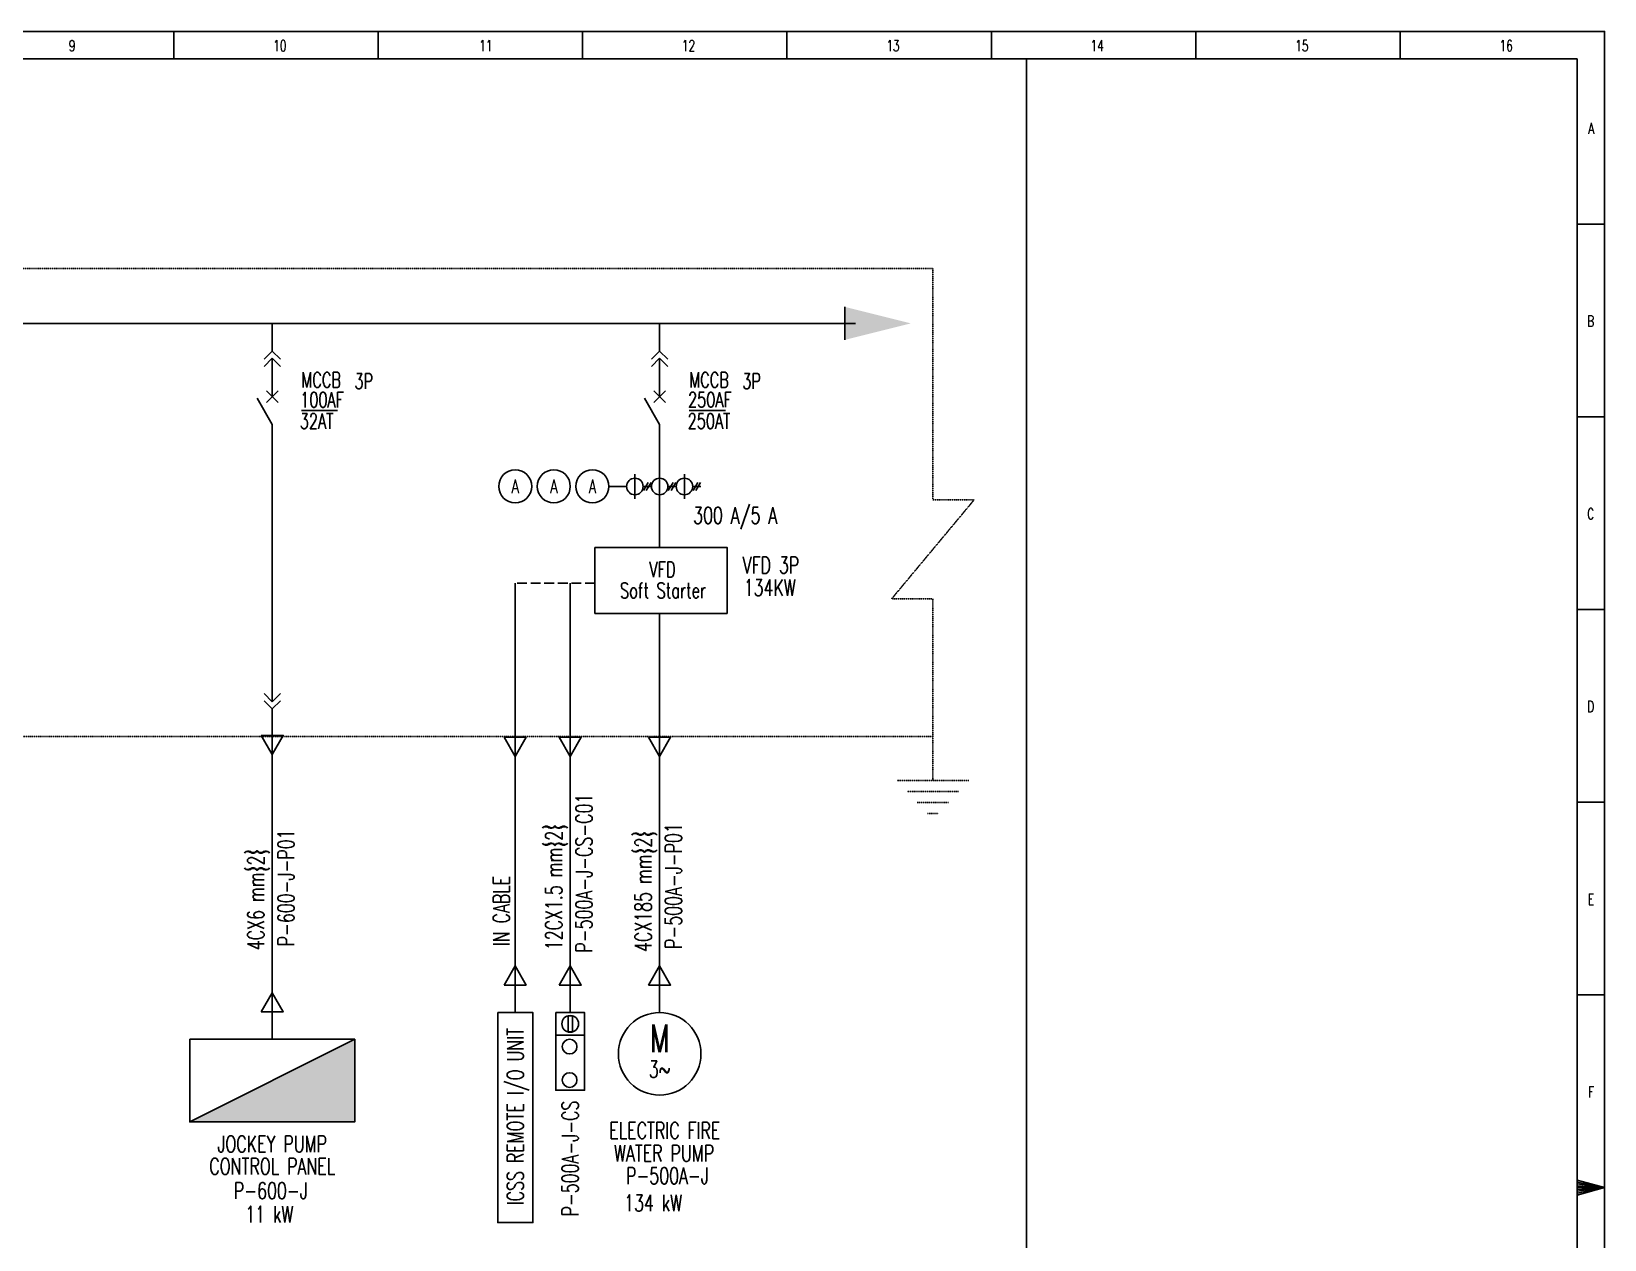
# Model space of a CAD drawing. Header units: millimetres. Extents: x 3292726 to 8935364, y 4222064 to 4817603.
# Drawn here: x 6610189 to 7014488, y 4505860 to 4816337 of the extents above; entities that cross this region are included whole.
import ezdxf
from ezdxf.enums import TextEntityAlignment as Align

# ---------------------------------------------------------------- set-up
doc = ezdxf.new("R2010")
doc.units = ezdxf.units.MM
doc.linetypes.add('DASH', pattern=[0.35, 0.25, -0.1])
doc.linetypes.add('JIS_02_0.7', pattern=[1.35, 0.75, -0.6])
for name, color, linetype in [('ELECTRICAL', 7, 'Continuous'), ('FREE-TEXT', 7, 'Continuous'), ('Label', 7, 'Continuous'), ('LGT1', 7, 'Continuous'), ('TEG BORDER', 7, 'Continuous')]:
    doc.layers.add(name, color=color, linetype=linetype)
doc.styles.add('HZTXT', font='simplexs.shx', dxfattribs={"width": 0.7, "bigfont": 'hztxt.shx'})
doc.styles.add('TEG BORDER', font='txt_qlt.shx', dxfattribs={"width": 0.7, "bigfont": 'hztxt.shx'})

# ---------------------------------------------------------------- blocks, each defined once
blk = doc.blocks.new('TEG BORDER A2')
for p, q in [((334.12, 420), (334.12, 415)), ((371.25, 420), (371.25, 415)), ((408.37, 420), (408.37, 415)), ((445.5, 420), (445.5, 415)), ((482.62, 420), (482.62, 415)), ((519.75, 420), (519.75, 415)), ((556.87, 420), (556.87, 415)), ((594, 385), (589, 385)), ((594, 350), (589, 350)), ((594, 315), (589, 315)), ((594, 280), (589, 280)), ((594, 245), (589, 245)), ((589, 210), (594, 210)), ((592.75, 210), (590.25, 210))]:
    blk.add_line(p, q)
at = {"linetype": 'Continuous'}
blk.add_line((489, 415), (5, 415), dxfattribs=at)
at = {"color": 5, "lineweight": 15}
blk.add_lwpolyline([(0, 420), (594, 420), (594, 0), (0, 0)], close=True, dxfattribs=at)
blk.add_lwpolyline([(5, 415), (589, 415), (589, 5), (5, 5)], close=True)
blk.add_lwpolyline([(594, 210), (589, 211.34), (589, 208.66), (594, 210), (589, 211), (589, 210.67), (594, 210), (589, 210.33), (589, 209.67), (594, 210), (589, 209.33), (589, 209), (594, 210)])
at = {"layer": 'TEG BORDER'}
blk.add_line((489, 116), (489, 415), dxfattribs=at)
at = {"char_height": 2, "width": 2, "style": 'TEG BORDER'}
for s, insert, attachment_point in [('9', (315.05, 418.41), 1), ('\\pi2.2204e-016;10', (352.17, 418.41), 1), ('\\pi0.3;11', (389.3, 418.41), 1), ('\\pi2.2204e-016;12', (426.42, 418.41), 1), ('\\pi2.2204e-016;13', (463.55, 418.41), 1), ('\\pi-0.033333;14', (500.67, 418.41), 1), ('\\pi2.2204e-016;15', (537.8, 418.41), 1), ('\\pi0.033333;16', (574.92, 418.41), 1), ('A', (592.09, 403.39), 3), ('B', (592.09, 368.39), 3), ('C', (592.09, 333.39), 3), ('D', (592.09, 298.39), 3), ('E', (592.09, 263.39), 3), ('F', (592.09, 228.39), 3)]:
    blk.add_mtext(s, dxfattribs=dict(at, insert=insert, attachment_point=attachment_point))

msp = doc.modelspace()

# ---------------------------------------------------------------- hatches: boundary and pattern name
at = {"layer": 'ELECTRICAL'}
h = msp.add_hatch(color=256, dxfattribs=at)
h.dxf.hatch_style = 1
h.paths.add_polyline_path([(6836207, 4741316), (6819229, 4737071), (6819229, 4745560)])
at = {"layer": 'ELECTRICAL', "lineweight": -3}
h = msp.add_hatch(color=256, dxfattribs=at)
h.dxf.hatch_style = 1
h.paths.add_polyline_path([(6650850, 4536092), (6693298, 4557316), (6693298, 4536092)])

# ---------------------------------------------------------------- linework, layer by layer
at = {"lineweight": -3}
for p, q in [((6679578, 4718905), (6688853, 4718905)), ((6779263, 4718910), (6788538, 4718910))]:
    msp.add_line(p, q, dxfattribs=at)
at = {"color": 1, "linetype": 'JIS_02_0.7', "lineweight": -3, "ltscale": 20}
for p, q in [((6852478, 4695979), (6831254, 4670511)), ((6841866, 4695979), (6852478, 4695979)), ((6831254, 4670511), (6841866, 4670511)), ((6841866, 4635137), (6841866, 4623818)), ((6851063, 4623818), (6832669, 4623818)), ((6848469, 4620988), (6835263, 4620988)), ((6845875, 4618158), (6837857, 4618158)), ((6843281, 4615328), (6840451, 4615328))]:
    msp.add_line(p, q, dxfattribs=at)
at = {"color": 6}
for points in [[(6174016, 4816337), (7014488, 4816337), (7014488, 4222064), (6174016, 4222064)], [(6730043, 4564197), (6739054, 4564197), (6739054, 4510207), (6730043, 4510207)]]:
    msp.add_lwpolyline(points, close=True, dxfattribs=at)
at = {"color": 1, "linetype": 'JIS_02_0.7', "lineweight": -3, "ltscale": 20}
for points in [[(6205145, 4720033), (6205145, 4755407), (6841866, 4755407), (6841866, 4695979)], [(6841866, 4670511), (6841866, 4635137), (6205145, 4635137), (6205145, 4694564)]]:
    msp.add_lwpolyline(points, dxfattribs=at)
at = {"color": 3, "lineweight": -3}
for points in [[(6744937, 4564198), (6752361, 4564198), (6752361, 4558389), (6744937, 4558389)], [(6744937, 4558343), (6752361, 4558343), (6752361, 4544224), (6744937, 4544224)]]:
    msp.add_lwpolyline(points, close=True, dxfattribs=at)
for centre in [(6748498, 4555447), (6748498, 4546836)]:
    msp.add_circle(centre, 1888, dxfattribs=at)
at = {"layer": 'ELECTRICAL'}
for p, q in [((6819229, 4745560), (6819229, 4737071)), ((6821966, 4741257), (6210805, 4741257)), ((6672074, 4734183), (6672074, 4741257)), ((6771642, 4734183), (6771642, 4741257)), ((6669973, 4732082), (6672074, 4734183)), ((6669973, 4730242), (6672074, 4732343)), ((6674175, 4732082), (6672074, 4734183)), ((6674175, 4730242), (6672074, 4732343)), ((6672074, 4722439), (6672074, 4732343)), ((6769541, 4732082), (6771642, 4734183)), ((6769541, 4730242), (6771642, 4732343)), ((6773743, 4732082), (6771642, 4734183)), ((6773743, 4730242), (6771642, 4732343)), ((6771642, 4722439), (6771642, 4732343)), ((6670573, 4720938), (6673574, 4723939)), ((6673574, 4720938), (6670573, 4723939)), ((6770141, 4720938), (6773142, 4723939)), ((6773142, 4720938), (6770141, 4723939)), ((6672074, 4715364), (6668183, 4722104)), ((6771642, 4715364), (6767751, 4722104)), ((6672074, 4699561), (6672074, 4715364)), ((6771642, 4683739), (6771642, 4715364)), ((6672074, 4699561), (6672074, 4644051)), ((6763152, 4699394), (6758589, 4699394)), ((6771642, 4666760), (6771642, 4660040)), ((6771642, 4660040), (6771642, 4635137)), ((6669973, 4646152), (6672074, 4644051)), ((6674175, 4646152), (6672074, 4644051)), ((6669973, 4644313), (6672074, 4642212)), ((6674175, 4644313), (6672074, 4642212)), ((6672074, 4642212), (6672074, 4635137)), ((6672074, 4557316), (6672074, 4635137)), ((6734500, 4564197), (6734500, 4635137)), ((6748649, 4564197), (6748649, 4635137)), ((6771642, 4564197), (6771642, 4635137))]:
    msp.add_line(p, q, dxfattribs=at)
at = {"layer": 'ELECTRICAL', "ltscale": 2}
for p, q in [((6765274, 4702552), (6765274, 4696236)), ((6778009, 4702552), (6778009, 4696236)), ((6767397, 4699394), (6769519, 4699394)), ((6768711, 4700444), (6767498, 4698344)), ((6769418, 4700444), (6768205, 4698344)), ((6773764, 4699394), (6775886, 4699394)), ((6775078, 4700444), (6773865, 4698344)), ((6775785, 4700444), (6774573, 4698344)), ((6780131, 4699394), (6782254, 4699394)), ((6781445, 4700444), (6780232, 4698344)), ((6782153, 4700444), (6780940, 4698344))]:
    msp.add_line(p, q, dxfattribs=at)
at = {"layer": 'ELECTRICAL', "linetype": 'DASH', "ltscale": 10000}
msp.add_line((6755002, 4674575), (6734500, 4674575), dxfattribs=at)
at = {"layer": 'ELECTRICAL', "ltscale": 10000}
for p, q in [((6734500, 4635137), (6734500, 4674575)), ((6748649, 4635137), (6748649, 4674575))]:
    msp.add_line(p, q, dxfattribs=at)
at = {"layer": 'ELECTRICAL', "lineweight": -3}
msp.add_line((6650850, 4536092), (6693298, 4557316), dxfattribs=at)
for points in [[(6755002, 4683739), (6788960, 4683739), (6788960, 4666760), (6755002, 4666760)], [(6650850, 4557316), (6693298, 4557316), (6693298, 4536092), (6650850, 4536092)]]:
    msp.add_lwpolyline(points, close=True, dxfattribs=at)
at = {"layer": 'ELECTRICAL'}
for points in [[(6669244, 4635421), (6674904, 4635421), (6672074, 4630519), (6669244, 4635421)], [(6731670, 4634944), (6737329, 4634944), (6734500, 4630042), (6731670, 4634944)], [(6745819, 4634944), (6751479, 4634944), (6748649, 4630042), (6745819, 4634944)], [(6768812, 4634944), (6774471, 4634944), (6771642, 4630042), (6768812, 4634944)], [(6731670, 4571272), (6737329, 4571272), (6734500, 4576173), (6731670, 4571272)], [(6745819, 4571272), (6751479, 4571272), (6748649, 4576173), (6745819, 4571272)], [(6768812, 4571272), (6774471, 4571272), (6771642, 4576173), (6768812, 4571272)], [(6669244, 4564390), (6674904, 4564390), (6672074, 4569292), (6669244, 4564390)]]:
    msp.add_lwpolyline(points, dxfattribs=at)
for centre in [(6734536, 4699434), (6744440, 4699434), (6754345, 4699434)]:
    msp.add_circle(centre, 4245, dxfattribs=at)
at = {"layer": 'ELECTRICAL', "ltscale": 2}
for centre in [(6765274, 4699394), (6771642, 4699394), (6778009, 4699394)]:
    msp.add_circle(centre, 2122, dxfattribs=at)
at = {"layer": 'ELECTRICAL', "lineweight": -3}
msp.add_circle((6771642, 4553585), 10612, dxfattribs=at)
at = {"layer": 'FREE-TEXT', "color": 3}
msp.add_lwpolyline([(6748091, 4563362), (6749209, 4563362), (6749209, 4559224), (6748091, 4559224)], close=True, dxfattribs=at)
msp.add_circle((6748650, 4561293), 2143, dxfattribs=at)

# ---------------------------------------------------------------- block references
at = {"xscale": 1414.935625758968, "yscale": 1414.935625758968, "zscale": 1414.935625758968}
msp.add_blockref('TEG BORDER A2', (6174016, 4222064), dxfattribs=at)

# ---------------------------------------------------------------- texts
at = {"lineweight": -3, "style": 'HZTXT', "width": 0.7}
msp.add_text('VFD 3P', height=4244.8, dxfattribs=at).set_placement((6793014, 4679180), align=Align.MIDDLE_LEFT)
at = {"layer": 'ELECTRICAL', "style": 'HZTXT', "width": 0.7}
for p in [(6734536, 4699434), (6744440, 4699434), (6754345, 4699434)]:
    msp.add_text('A', height=3537, dxfattribs=at).set_placement(p, align=Align.MIDDLE_CENTER)
msp.add_text('300 A/5 A', height=4244.5, dxfattribs=at).set_placement((6780255, 4691957), align=Align.MIDDLE_LEFT)
at = {"layer": 'ELECTRICAL', "linetype": 'Continuous', "style": 'HZTXT', "width": 0.7}
for s, height, p in [('VFD', 3961.8, (6772380, 4678087)), ('Soft Starter', 3961.82, (6772497, 4672692))]:
    msp.add_text(s, height=height, dxfattribs=at).set_placement(p, align=Align.MIDDLE_CENTER)
msp.add_text('134KW', height=4244.8, dxfattribs=at).set_placement((6793252, 4673411), align=Align.MIDDLE_LEFT)
at = {"layer": 'ELECTRICAL', "lineweight": -3, "style": 'HZTXT', "width": 0.7}
for s, height, p in [('P-500A-J-CS-C01', 4244.81, (6752186, 4600027)), ('P-600-J-P01', 4244.81, (6675611, 4596226)), ('P-500A-J-P01', 4244.81, (6775179, 4596690)), ('IN CABLE', 4244.8, (6730962, 4590272)), ('ICSS REMOTE I/O UNIT', 4244.81, (6734532, 4537459))]:
    msp.add_text(s, height=height, rotation=90, dxfattribs=at).set_placement(p, align=Align.MIDDLE_CENTER)
for s, height, p in [('12CX1.5 mm{2}', 4244.47, (6746555, 4580223)), ('4CX185 mm{2}', 4244.47, (6769547, 4579746)), ('4CX6 mm{2}', 4244.5, (6669979, 4580223))]:
    msp.add_text(s, height=height, rotation=90, dxfattribs=at).set_placement(p)
for s, height, p in [('M', 7075, (6771642, 4557547)), ('3~', 4244.8, (6771642, 4549623)), ('JOCKEY PUMP', 4244.81, (6672074, 4530432)), ('ELECTRIC FIRE', 4244.81, (6772971, 4533876)), ('WATER PUMP', 4244.8, (6772788, 4528012)), ('CONTROL PANEL', 4244.81, (6672074, 4524681)), ('P-500A-J', 4244.8, (6773641, 4522242)), ('P-600-J', 4244.8, (6671698, 4518413)), ('134 kW', 4244.8, (6769974, 4515255)), ('11 kW', 4244.8, (6671323, 4512356))]:
    msp.add_text(s, height=height, dxfattribs=at).set_placement(p, align=Align.MIDDLE_CENTER)
msp.add_text('P-500A-J-CS', height=4244.81, rotation=90, dxfattribs=at).set_placement((6748649, 4541558), align=Align.MIDDLE_RIGHT)
at = {"layer": 'Label', "color": 7, "lineweight": -3, "style": 'HZTXT', "width": 0.7}
for s, p in [('100AF', (6679260, 4719732)), ('250AF', (6778945, 4719738))]:
    msp.add_text(s, height=3900, dxfattribs=at).set_placement(p)
at = {"layer": 'LGT1', "color": 7, "lineweight": -3, "style": 'HZTXT', "width": 0.7}
for s, p in [('MCCB', (6679573, 4724839)), ('3P', (6693204, 4724502)), ('MCCB', (6779258, 4724844)), ('3P', (6792890, 4724508)), ('32AT', (6679153, 4714250)), ('250AT', (6778839, 4714255))]:
    msp.add_text(s, height=3900, dxfattribs=at).set_placement(p)

doc.saveas('drawing.dxf')
